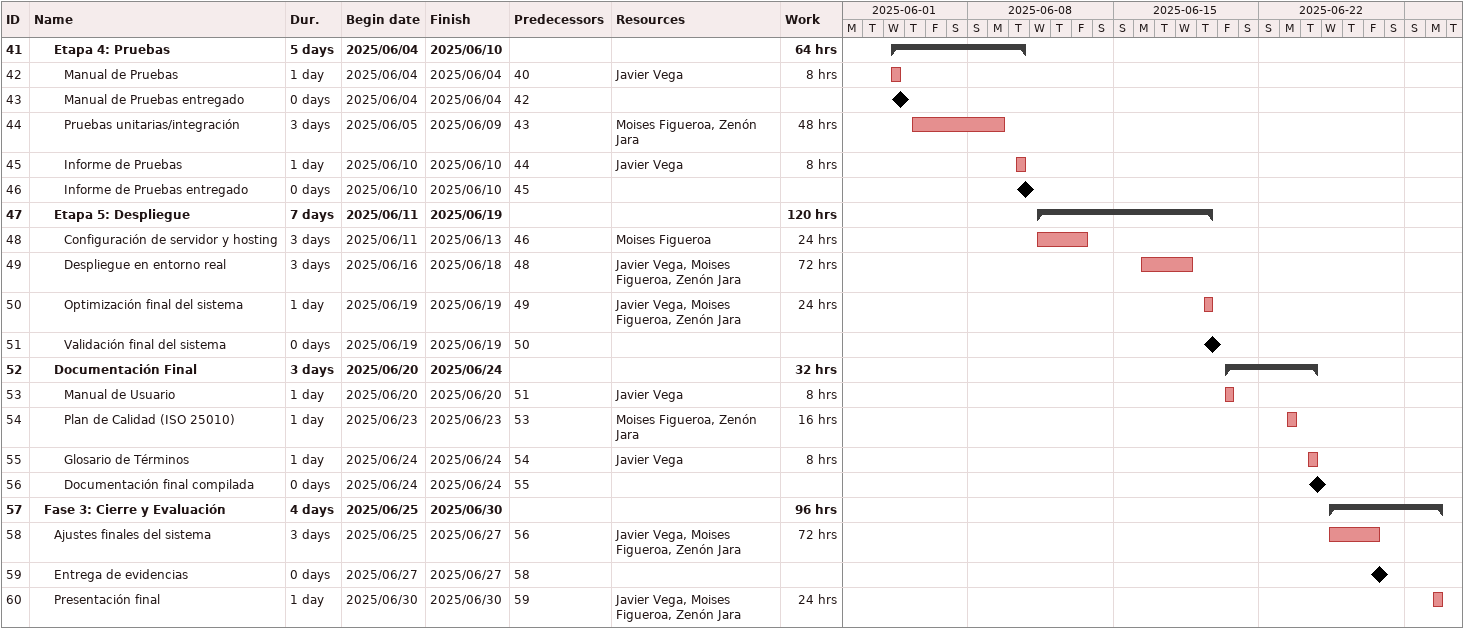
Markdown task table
| ID | Level | Task | Duration | Start | Finish | Predecessors | Resources | Work (h) |
|---|---|---|---|---|---|---|---|---|
| 41 | 3 | **Etapa 4: Pruebas** | 5d | 2025-06-04 | 2025-06-10 |  |  | 64 |
| 42 | 4 | Manual de Pruebas | 1d | 2025-06-04 | 2025-06-04 | 40 | Javier Vega | 8 |
| 43 | 4 | Manual de Pruebas entregado | 0d | 2025-06-04 | 2025-06-04 | 42 |  |  |
| 44 | 4 | Pruebas unitarias/integración | 3d | 2025-06-05 | 2025-06-09 | 43 | Moises Figueroa, Zenón Jara | 48 |
| 45 | 4 | Informe de Pruebas | 1d | 2025-06-10 | 2025-06-10 | 44 | Javier Vega | 8 |
| 46 | 4 | Informe de Pruebas entregado | 0d | 2025-06-10 | 2025-06-10 | 45 |  |  |
| 47 | 3 | **Etapa 5: Despliegue** | 7d | 2025-06-11 | 2025-06-19 |  |  | 120 |
| 48 | 4 | Configuración de servidor y hosting | 3d | 2025-06-11 | 2025-06-13 | 46 | Moises Figueroa | 24 |
| 49 | 4 | Despliegue en entorno real | 3d | 2025-06-16 | 2025-06-18 | 48 | Javier Vega, Moises Figueroa, Zenón Jara | 72 |
| 50 | 4 | Optimización final del sistema | 1d | 2025-06-19 | 2025-06-19 | 49 | Javier Vega, Moises Figueroa, Zenón Jara | 24 |
| 51 | 4 | Validación final del sistema | 0d | 2025-06-19 | 2025-06-19 | 50 |  |  |
| 52 | 3 | **Documentación Final** | 3d | 2025-06-20 | 2025-06-24 |  |  | 32 |
| 53 | 4 | Manual de Usuario | 1d | 2025-06-20 | 2025-06-20 | 51 | Javier Vega | 8 |
| 54 | 4 | Plan de Calidad (ISO 25010) | 1d | 2025-06-23 | 2025-06-23 | 53 | Moises Figueroa, Zenón Jara | 16 |
| 55 | 4 | Glosario de Términos | 1d | 2025-06-24 | 2025-06-24 | 54 | Javier Vega | 8 |
| 56 | 4 | Documentación final compilada | 0d | 2025-06-24 | 2025-06-24 | 55 |  |  |
| 57 | 2 | **Fase 3: Cierre y Evaluación** | 4d | 2025-06-25 | 2025-06-30 |  |  | 96 |
| 58 | 3 | Ajustes finales del sistema | 3d | 2025-06-25 | 2025-06-27 | 56 | Javier Vega, Moises Figueroa, Zenón Jara | 72 |
| 59 | 3 | Entrega de evidencias | 0d | 2025-06-27 | 2025-06-27 | 58 |  |  |
| 60 | 3 | Presentación final | 1d | 2025-06-30 | 2025-06-30 | 59 | Javier Vega, Moises Figueroa, Zenón Jara | 24 |
